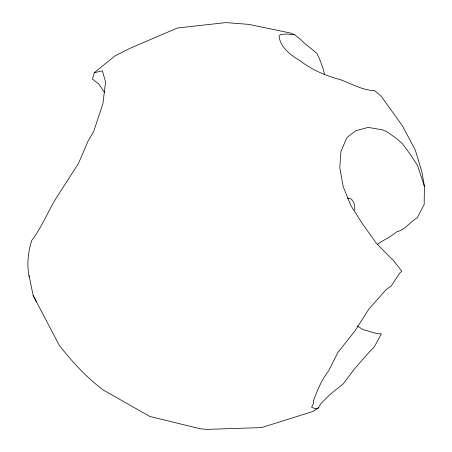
<?xml version="1.0" encoding="UTF-8"?>
<svg xmlns="http://www.w3.org/2000/svg" width="452" height="452" viewBox="0 0 452 452"><rect width="100%" height="100%" fill="white"/><g stroke="black" fill="none" stroke-linecap="round" stroke-linejoin="round"><path stroke-width="0.68" d="M324.564 74.625L323.519 69.857L319.688 59.308L316.818 53.2L303.964 42.872L300.772 39.635L294.557 34.674L293.647 34.544L285.636 34.036L280.573 34.561L279.325 35.827L279.008 36.781C281.014 47.726 290.455 55.172 299.608 60.376C310.936 69.292 324.276 75.162 338.09 79.032L338.96 79.179C350.543 83.145 361.306 89.948 373.838 90.609L374.42 90.485L380.646 95.751L382.115 97.559L402.291 125.605L415.343 150.188L421.902 171.867L424.4 186.309L424.168 204.485L417.286 217.74C409.958 221.983 405.195 229.769 396.557 231.87C390.709 236.989 383.556 239.927 377.324 244.368M294.557 34.674L289.896 32.911L248.73 24.368L225.881 22.6L177.472 27.984L130.402 48.138L114.831 55.946L94.214 72.766L92.502 79.089L98.773 84.078L104.587 92.524M94.214 72.766L102.378 70.8L105.808 82.727L105.062 85.84L102.954 103.474L93.654 131.605L87.965 141.335L78.349 163.669L58.952 193.835C48.889 208.762 42.754 226.068 31.759 240.413C28.301 251.498 26.691 263.403 28.888 274.923L33.166 295.489L59.285 345.356C72.241 361.803 86.637 377.663 103.485 390.161L149.9 416.462L200.4 428.824L206.909 429.4L261.606 427.575L312.818 411.529L318.445 407.868L320.722 403.794L329.587 394.867L343.102 384.025L354.927 368.374L369.284 351.995L374.098 347.153L381.471 333.796L377.07 333.7L363.041 329.564L357.227 325.954M318.445 407.868L315.456 408.919L311.558 407.133L313.654 403.212L313.196 401.41C317.174 390.664 321.519 379.974 328.655 370.843L337.943 352.357L354.865 331.05L368.866 309.078L385.697 290.077L391.545 285.562L399.478 273.392L401.811 271.189L392.658 259.482L391.342 258.584L376.194 243.086L362.464 223.734L350.95 205.756L343.181 186.574L339.78 167.669L340.904 151.714L346.486 138.391L348.385 136.374L355.814 130.724L368.188 127.402L382.437 129.831L387.358 131.995L397.212 139.08L402.399 143.663L411.094 155.499L417.518 165.404L424.4 186.309M347.204 198.129L350.859 198.778A90.18 28.99 -42.8 0 1 354.673 210.191M33.166 295.489L36.51 301.874M28.951 275.641L29.516 276.935"/></g></svg>
